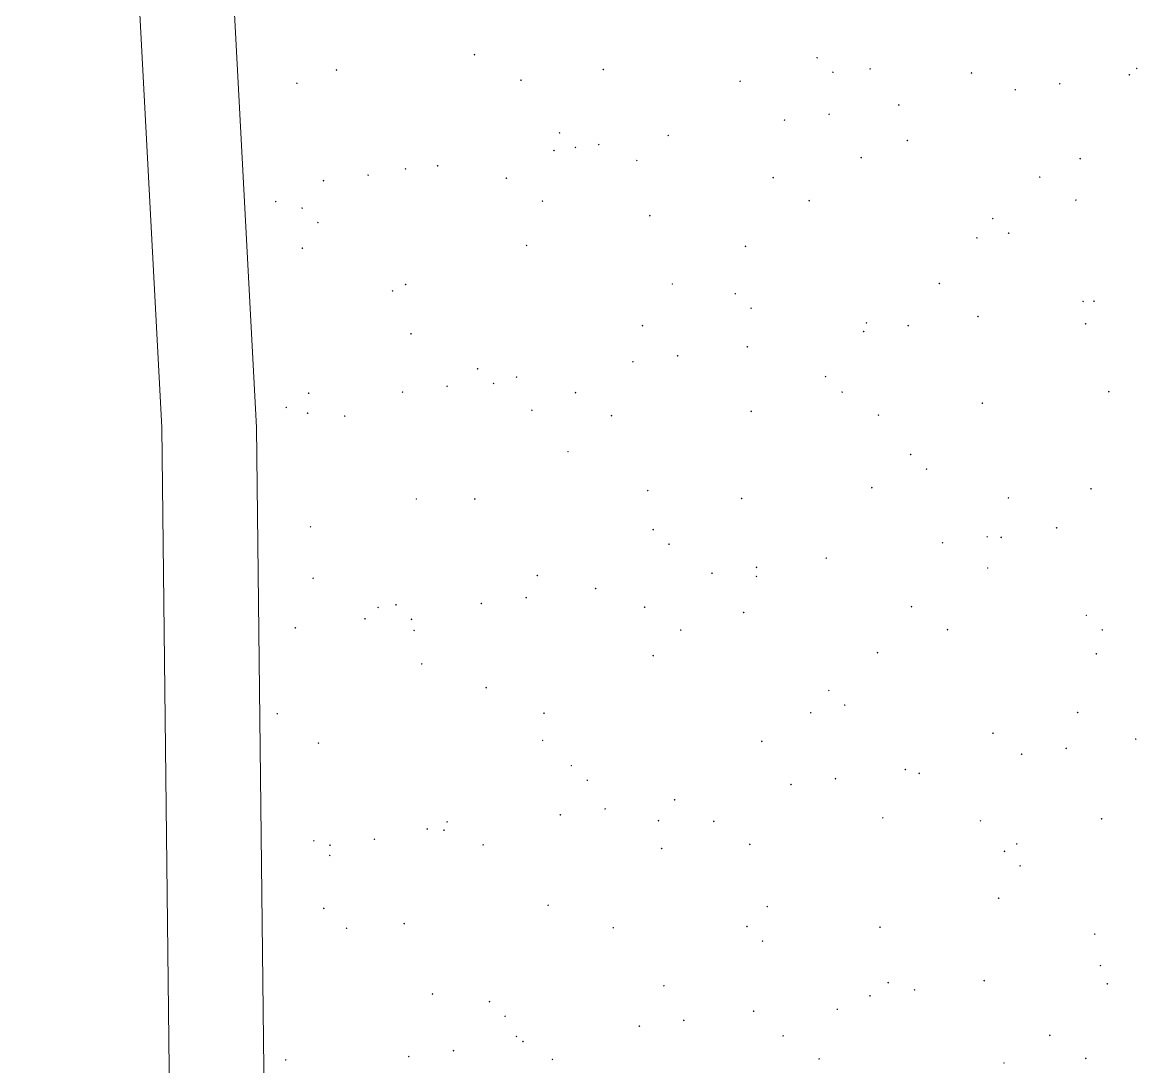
# Model space of a CAD drawing. Header units: millimetres. Extents: x 0 to 414, y 0 to 292.
# Drawn here: x 288.58 to 303.97, y 181.15 to 195.56 of the extents above; entities that cross this region are included whole.
import ezdxf

# ---------------------------------------------------------------- set-up
doc = ezdxf.new("R2010")
doc.units = ezdxf.units.MM

msp = doc.modelspace()

# ---------------------------------------------------------------- hatches: boundary and pattern name
h = msp.add_hatch(color=0)
h.dxf.hatch_style = 2
h.paths.add_polyline_path([(294.819917, 195.097753), (294.806864, 195.110806), (294.819917, 195.123858), (294.832969, 195.110806)])
h = msp.add_hatch(color=0)
h.dxf.hatch_style = 2
h.paths.add_polyline_path([(299.547139, 195.055419), (299.534086, 195.068472), (299.547139, 195.081525), (299.560192, 195.068472)])
h = msp.add_hatch(color=0)
h.dxf.hatch_style = 2
h.paths.add_polyline_path([(292.918444, 194.886086), (292.905392, 194.899139), (292.918444, 194.912192), (292.931497, 194.899139)])
h = msp.add_hatch(color=0)
h.dxf.hatch_style = 2
h.paths.add_polyline_path([(296.597917, 194.893142), (296.584864, 194.906194), (296.597917, 194.919247), (296.610969, 194.906194)])
h = msp.add_hatch(color=0)
h.dxf.hatch_style = 2
h.paths.add_polyline_path([(299.765861, 194.854336), (299.752808, 194.867389), (299.765861, 194.880442), (299.778914, 194.867389)])
h = msp.add_hatch(color=0)
h.dxf.hatch_style = 2
h.paths.add_polyline_path([(300.277389, 194.900197), (300.264336, 194.91325), (300.277389, 194.926303), (300.290442, 194.91325)])
h = msp.add_hatch(color=0)
h.dxf.hatch_style = 2
h.paths.add_polyline_path([(301.677917, 194.843753), (301.664864, 194.856806), (301.677917, 194.869858), (301.690969, 194.856806)])
h = msp.add_hatch(color=0)
h.dxf.hatch_style = 2
h.paths.add_polyline_path([(303.854556, 194.819058), (303.841503, 194.832111), (303.854556, 194.845164), (303.867608, 194.832111)])
h = msp.add_hatch(color=0)
h.dxf.hatch_style = 2
h.paths.add_polyline_path([(303.956861, 194.907253), (303.943808, 194.920306), (303.956861, 194.933358), (303.969914, 194.920306)])
h = msp.add_hatch(color=0)
h.dxf.hatch_style = 2
h.paths.add_polyline_path([(292.371639, 194.702642), (292.358586, 194.715694), (292.371639, 194.728747), (292.384692, 194.715694)])
h = msp.add_hatch(color=0)
h.dxf.hatch_style = 2
h.paths.add_polyline_path([(295.461972, 194.744975), (295.448919, 194.758028), (295.461972, 194.771081), (295.475025, 194.758028)])
h = msp.add_hatch(color=0)
h.dxf.hatch_style = 2
h.paths.add_polyline_path([(298.485278, 194.730864), (298.472225, 194.743917), (298.485278, 194.756969), (298.498331, 194.743917)])
h = msp.add_hatch(color=0)
h.dxf.hatch_style = 2
h.paths.add_polyline_path([(302.895, 194.695586), (302.881947, 194.708639), (302.895, 194.721692), (302.908053, 194.708639)])
h = msp.add_hatch(color=0)
h.dxf.hatch_style = 2
h.paths.add_polyline_path([(302.281167, 194.614447), (302.268114, 194.6275), (302.281167, 194.640553), (302.294219, 194.6275)])
h = msp.add_hatch(color=0)
h.dxf.hatch_style = 2
h.paths.add_polyline_path([(300.676028, 194.402781), (300.662975, 194.415833), (300.676028, 194.428886), (300.689081, 194.415833)])
h = msp.add_hatch(color=0)
h.dxf.hatch_style = 2
h.paths.add_polyline_path([(299.099111, 194.194642), (299.086058, 194.207694), (299.099111, 194.220747), (299.112164, 194.207694)])
h = msp.add_hatch(color=0)
h.dxf.hatch_style = 2
h.paths.add_polyline_path([(299.712944, 194.275781), (299.699892, 194.288833), (299.712944, 194.301886), (299.725997, 194.288833)])
h = msp.add_hatch(color=0)
h.dxf.hatch_style = 2
h.paths.add_polyline_path([(295.994667, 194.018253), (295.981614, 194.031306), (295.994667, 194.044358), (296.007719, 194.031306)])
h = msp.add_hatch(color=0)
h.dxf.hatch_style = 2
h.paths.add_polyline_path([(296.534417, 193.855975), (296.521364, 193.869028), (296.534417, 193.882081), (296.547469, 193.869028)])
h = msp.add_hatch(color=0)
h.dxf.hatch_style = 2
h.paths.add_polyline_path([(297.493972, 193.982975), (297.480919, 193.996028), (297.493972, 194.009081), (297.507025, 193.996028)])
h = msp.add_hatch(color=0)
h.dxf.hatch_style = 2
h.paths.add_polyline_path([(300.792444, 193.912419), (300.779392, 193.925472), (300.792444, 193.938525), (300.805497, 193.925472)])
h = msp.add_hatch(color=0)
h.dxf.hatch_style = 2
h.paths.add_polyline_path([(295.917056, 193.774836), (295.904003, 193.787889), (295.917056, 193.800942), (295.930108, 193.787889)])
h = msp.add_hatch(color=0)
h.dxf.hatch_style = 2
h.paths.add_polyline_path([(296.213389, 193.817169), (296.200336, 193.830222), (296.213389, 193.843275), (296.226442, 193.830222)])
h = msp.add_hatch(color=0)
h.dxf.hatch_style = 2
h.paths.add_polyline_path([(294.311917, 193.563169), (294.298864, 193.576222), (294.311917, 193.589275), (294.324969, 193.576222)])
h = msp.add_hatch(color=0)
h.dxf.hatch_style = 2
h.paths.add_polyline_path([(297.060056, 193.637253), (297.047003, 193.650306), (297.060056, 193.663358), (297.073108, 193.650306)])
h = msp.add_hatch(color=0)
h.dxf.hatch_style = 2
h.paths.add_polyline_path([(300.153917, 193.676058), (300.140864, 193.689111), (300.153917, 193.702164), (300.166969, 193.689111)])
h = msp.add_hatch(color=0)
h.dxf.hatch_style = 2
h.paths.add_polyline_path([(303.177222, 193.661947), (303.164169, 193.675), (303.177222, 193.688053), (303.190275, 193.675)])
h = msp.add_hatch(color=0)
h.dxf.hatch_style = 2
h.paths.add_polyline_path([(293.352361, 193.436169), (293.339308, 193.449222), (293.352361, 193.462275), (293.365414, 193.449222)])
h = msp.add_hatch(color=0)
h.dxf.hatch_style = 2
h.paths.add_polyline_path([(293.870944, 193.520836), (293.857892, 193.533889), (293.870944, 193.546942), (293.883997, 193.533889)])
h = msp.add_hatch(color=0)
h.dxf.hatch_style = 2
h.paths.add_polyline_path([(295.260889, 193.393836), (295.247836, 193.406889), (295.260889, 193.419942), (295.273942, 193.406889)])
h = msp.add_hatch(color=0)
h.dxf.hatch_style = 2
h.paths.add_polyline_path([(298.940361, 193.400892), (298.927308, 193.413944), (298.940361, 193.426997), (298.953414, 193.413944)])
h = msp.add_hatch(color=0)
h.dxf.hatch_style = 2
h.paths.add_polyline_path([(302.619833, 193.407947), (302.606781, 193.421), (302.619833, 193.434053), (302.632886, 193.421)])
h = msp.add_hatch(color=0)
h.dxf.hatch_style = 2
h.paths.add_polyline_path([(292.738528, 193.358558), (292.725475, 193.371611), (292.738528, 193.384664), (292.751581, 193.371611)])
h = msp.add_hatch(color=0)
h.dxf.hatch_style = 2
h.paths.add_polyline_path([(299.437778, 193.083392), (299.424725, 193.096444), (299.437778, 193.109497), (299.450831, 193.096444)])
h = msp.add_hatch(color=0)
h.dxf.hatch_style = 2
h.paths.add_polyline_path([(303.11725, 193.090447), (303.104197, 193.1035), (303.11725, 193.116553), (303.130303, 193.1035)])
h = msp.add_hatch(color=0)
h.dxf.hatch_style = 2
h.paths.add_polyline_path([(292.078833, 193.069281), (292.065781, 193.082333), (292.078833, 193.095386), (292.091886, 193.082333)])
h = msp.add_hatch(color=0)
h.dxf.hatch_style = 2
h.paths.add_polyline_path([(292.442194, 192.981086), (292.429142, 192.994139), (292.442194, 193.007192), (292.455247, 192.994139)])
h = msp.add_hatch(color=0)
h.dxf.hatch_style = 2
h.paths.add_polyline_path([(295.758306, 193.076336), (295.745253, 193.089389), (295.758306, 193.102442), (295.771358, 193.089389)])
h = msp.add_hatch(color=0)
h.dxf.hatch_style = 2
h.paths.add_polyline_path([(292.660917, 192.780003), (292.647864, 192.793056), (292.660917, 192.806108), (292.673969, 192.793056)])
h = msp.add_hatch(color=0)
h.dxf.hatch_style = 2
h.paths.add_polyline_path([(297.239972, 192.875253), (297.226919, 192.888306), (297.239972, 192.901358), (297.253025, 192.888306)])
h = msp.add_hatch(color=0)
h.dxf.hatch_style = 2
h.paths.add_polyline_path([(301.970722, 192.836447), (301.957669, 192.8495), (301.970722, 192.862553), (301.983775, 192.8495)])
h = msp.add_hatch(color=0)
h.dxf.hatch_style = 2
h.paths.add_polyline_path([(302.189444, 192.635364), (302.176392, 192.648417), (302.189444, 192.661469), (302.202497, 192.648417)])
h = msp.add_hatch(color=0)
h.dxf.hatch_style = 2
h.paths.add_polyline_path([(301.752, 192.568336), (301.738947, 192.581389), (301.752, 192.594442), (301.765053, 192.581389)])
h = msp.add_hatch(color=0)
h.dxf.hatch_style = 2
h.paths.add_polyline_path([(292.445722, 192.427225), (292.432669, 192.440278), (292.445722, 192.453331), (292.458775, 192.440278)])
h = msp.add_hatch(color=0)
h.dxf.hatch_style = 2
h.paths.add_polyline_path([(295.539583, 192.466031), (295.526531, 192.479083), (295.539583, 192.492136), (295.552636, 192.479083)])
h = msp.add_hatch(color=0)
h.dxf.hatch_style = 2
h.paths.add_polyline_path([(298.559361, 192.451919), (298.546308, 192.464972), (298.559361, 192.478025), (298.572414, 192.464972)])
h = msp.add_hatch(color=0)
h.dxf.hatch_style = 2
h.paths.add_polyline_path([(293.870944, 191.926281), (293.857892, 191.939333), (293.870944, 191.952386), (293.883997, 191.939333)])
h = msp.add_hatch(color=0)
h.dxf.hatch_style = 2
h.paths.add_polyline_path([(297.550417, 191.933336), (297.537364, 191.946389), (297.550417, 191.959442), (297.563469, 191.946389)])
h = msp.add_hatch(color=0)
h.dxf.hatch_style = 2
h.paths.add_polyline_path([(301.233417, 191.940392), (301.220364, 191.953444), (301.233417, 191.966497), (301.246469, 191.953444)])
h = msp.add_hatch(color=0)
h.dxf.hatch_style = 2
h.paths.add_polyline_path([(293.691028, 191.838086), (293.677975, 191.851139), (293.691028, 191.864192), (293.704081, 191.851139)])
h = msp.add_hatch(color=0)
h.dxf.hatch_style = 2
h.paths.add_polyline_path([(298.41825, 191.799281), (298.405197, 191.812333), (298.41825, 191.825386), (298.431303, 191.812333)])
h = msp.add_hatch(color=0)
h.dxf.hatch_style = 2
h.paths.add_polyline_path([(298.636972, 191.598197), (298.623919, 191.61125), (298.636972, 191.624303), (298.650025, 191.61125)])
h = msp.add_hatch(color=0)
h.dxf.hatch_style = 2
h.paths.add_polyline_path([(303.216028, 191.693447), (303.202975, 191.7065), (303.216028, 191.719553), (303.229081, 191.7065)])
h = msp.add_hatch(color=0)
h.dxf.hatch_style = 2
h.paths.add_polyline_path([(303.367722, 191.696975), (303.354669, 191.710028), (303.367722, 191.723081), (303.380775, 191.710028)])
h = msp.add_hatch(color=0)
h.dxf.hatch_style = 2
h.paths.add_polyline_path([(300.228, 191.397114), (300.214947, 191.410167), (300.228, 191.423219), (300.241053, 191.410167)])
h = msp.add_hatch(color=0)
h.dxf.hatch_style = 2
h.paths.add_polyline_path([(301.766111, 191.485308), (301.753058, 191.498361), (301.766111, 191.511414), (301.779164, 191.498361)])
h = msp.add_hatch(color=0)
h.dxf.hatch_style = 2
h.paths.add_polyline_path([(293.945028, 191.245419), (293.931975, 191.258472), (293.945028, 191.271525), (293.958081, 191.258472)])
h = msp.add_hatch(color=0)
h.dxf.hatch_style = 2
h.paths.add_polyline_path([(297.137667, 191.358308), (297.124614, 191.371361), (297.137667, 191.384414), (297.150719, 191.371361)])
h = msp.add_hatch(color=0)
h.dxf.hatch_style = 2
h.paths.add_polyline_path([(300.189194, 191.277169), (300.176142, 191.290222), (300.189194, 191.303275), (300.202247, 191.290222)])
h = msp.add_hatch(color=0)
h.dxf.hatch_style = 2
h.paths.add_polyline_path([(300.803028, 191.358308), (300.789975, 191.371361), (300.803028, 191.384414), (300.816081, 191.371361)])
h = msp.add_hatch(color=0)
h.dxf.hatch_style = 2
h.paths.add_polyline_path([(303.251306, 191.383003), (303.238253, 191.396056), (303.251306, 191.409108), (303.264358, 191.396056)])
h = msp.add_hatch(color=0)
h.dxf.hatch_style = 2
h.paths.add_polyline_path([(297.6245, 190.942031), (297.611447, 190.955083), (297.6245, 190.968136), (297.637553, 190.955083)])
h = msp.add_hatch(color=0)
h.dxf.hatch_style = 2
h.paths.add_polyline_path([(298.584056, 191.065503), (298.571003, 191.078556), (298.584056, 191.091608), (298.597108, 191.078556)])
h = msp.add_hatch(color=0)
h.dxf.hatch_style = 2
h.paths.add_polyline_path([(297.007139, 190.860892), (296.994086, 190.873944), (297.007139, 190.886997), (297.020192, 190.873944)])
h = msp.add_hatch(color=0)
h.dxf.hatch_style = 2
h.paths.add_polyline_path([(294.865778, 190.762114), (294.852725, 190.775167), (294.865778, 190.788219), (294.878831, 190.775167)])
h = msp.add_hatch(color=0)
h.dxf.hatch_style = 2
h.paths.add_polyline_path([(295.402, 190.649225), (295.388947, 190.662278), (295.402, 190.675331), (295.415053, 190.662278)])
h = msp.add_hatch(color=0)
h.dxf.hatch_style = 2
h.paths.add_polyline_path([(299.663556, 190.656281), (299.650503, 190.669333), (299.663556, 190.682386), (299.676608, 190.669333)])
h = msp.add_hatch(color=0)
h.dxf.hatch_style = 2
h.paths.add_polyline_path([(294.442444, 190.522225), (294.429392, 190.535278), (294.442444, 190.548331), (294.455497, 190.535278)])
h = msp.add_hatch(color=0)
h.dxf.hatch_style = 2
h.paths.add_polyline_path([(295.0845, 190.561031), (295.071447, 190.574083), (295.0845, 190.587136), (295.097553, 190.574083)])
h = msp.add_hatch(color=0)
h.dxf.hatch_style = 2
h.paths.add_polyline_path([(292.533917, 190.426975), (292.520864, 190.440028), (292.533917, 190.453081), (292.546969, 190.440028)])
h = msp.add_hatch(color=0)
h.dxf.hatch_style = 2
h.paths.add_polyline_path([(293.828611, 190.441086), (293.815558, 190.454139), (293.828611, 190.467192), (293.841664, 190.454139)])
h = msp.add_hatch(color=0)
h.dxf.hatch_style = 2
h.paths.add_polyline_path([(296.213389, 190.434031), (296.200336, 190.447083), (296.213389, 190.460136), (296.226442, 190.447083)])
h = msp.add_hatch(color=0)
h.dxf.hatch_style = 2
h.paths.add_polyline_path([(299.892861, 190.441086), (299.879808, 190.454139), (299.892861, 190.467192), (299.905914, 190.454139)])
h = msp.add_hatch(color=0)
h.dxf.hatch_style = 2
h.paths.add_polyline_path([(303.572333, 190.448142), (303.559281, 190.461194), (303.572333, 190.474247), (303.585386, 190.461194)])
h = msp.add_hatch(color=0)
h.dxf.hatch_style = 2
h.paths.add_polyline_path([(292.223472, 190.229419), (292.210419, 190.242472), (292.223472, 190.255525), (292.236525, 190.242472)])
h = msp.add_hatch(color=0)
h.dxf.hatch_style = 2
h.paths.add_polyline_path([(295.613667, 190.190614), (295.600614, 190.203667), (295.613667, 190.216719), (295.626719, 190.203667)])
h = msp.add_hatch(color=0)
h.dxf.hatch_style = 2
h.paths.add_polyline_path([(298.636972, 190.176503), (298.623919, 190.189556), (298.636972, 190.202608), (298.650025, 190.189556)])
h = msp.add_hatch(color=0)
h.dxf.hatch_style = 2
h.paths.add_polyline_path([(301.826083, 190.289392), (301.813031, 190.302444), (301.826083, 190.315497), (301.839136, 190.302444)])
h = msp.add_hatch(color=0)
h.dxf.hatch_style = 2
h.paths.add_polyline_path([(292.519806, 190.151808), (292.506753, 190.164861), (292.519806, 190.177914), (292.532858, 190.164861)])
h = msp.add_hatch(color=0)
h.dxf.hatch_style = 2
h.paths.add_polyline_path([(293.031333, 190.109475), (293.018281, 190.122528), (293.031333, 190.135581), (293.044386, 190.122528)])
h = msp.add_hatch(color=0)
h.dxf.hatch_style = 2
h.paths.add_polyline_path([(296.710806, 190.116531), (296.697753, 190.129583), (296.710806, 190.142636), (296.723858, 190.129583)])
h = msp.add_hatch(color=0)
h.dxf.hatch_style = 2
h.paths.add_polyline_path([(300.393806, 190.123586), (300.380753, 190.136639), (300.393806, 190.149692), (300.406858, 190.136639)])
h = msp.add_hatch(color=0)
h.dxf.hatch_style = 2
h.paths.add_polyline_path([(296.111083, 189.619114), (296.098031, 189.632167), (296.111083, 189.645219), (296.124136, 189.632167)])
h = msp.add_hatch(color=0)
h.dxf.hatch_style = 2
h.paths.add_polyline_path([(300.838306, 189.580308), (300.825253, 189.593361), (300.838306, 189.606414), (300.851358, 189.593361)])
h = msp.add_hatch(color=0)
h.dxf.hatch_style = 2
h.paths.add_polyline_path([(301.057028, 189.379225), (301.043975, 189.392278), (301.057028, 189.405331), (301.070081, 189.392278)])
h = msp.add_hatch(color=0)
h.dxf.hatch_style = 2
h.paths.add_polyline_path([(297.21175, 189.082892), (297.198697, 189.095944), (297.21175, 189.108997), (297.224803, 189.095944)])
h = msp.add_hatch(color=0)
h.dxf.hatch_style = 2
h.paths.add_polyline_path([(300.302083, 189.121697), (300.289031, 189.13475), (300.302083, 189.147803), (300.315136, 189.13475)])
h = msp.add_hatch(color=0)
h.dxf.hatch_style = 2
h.paths.add_polyline_path([(303.325389, 189.107586), (303.312336, 189.120639), (303.325389, 189.133692), (303.338442, 189.120639)])
h = msp.add_hatch(color=0)
h.dxf.hatch_style = 2
h.paths.add_polyline_path([(294.019111, 188.966475), (294.006058, 188.979528), (294.019111, 188.992581), (294.032164, 188.979528)])
h = msp.add_hatch(color=0)
h.dxf.hatch_style = 2
h.paths.add_polyline_path([(294.826972, 188.966475), (294.813919, 188.979528), (294.826972, 188.992581), (294.840025, 188.979528)])
h = msp.add_hatch(color=0)
h.dxf.hatch_style = 2
h.paths.add_polyline_path([(298.506444, 188.973531), (298.493392, 188.986583), (298.506444, 188.999636), (298.519497, 188.986583)])
h = msp.add_hatch(color=0)
h.dxf.hatch_style = 2
h.paths.add_polyline_path([(302.185917, 188.980586), (302.172864, 188.993639), (302.185917, 189.006692), (302.198969, 188.993639)])
h = msp.add_hatch(color=0)
h.dxf.hatch_style = 2
h.paths.add_polyline_path([(292.558611, 188.581947), (292.545558, 188.595), (292.558611, 188.608053), (292.571664, 188.595)])
h = msp.add_hatch(color=0)
h.dxf.hatch_style = 2
h.paths.add_polyline_path([(297.285833, 188.543142), (297.272781, 188.556194), (297.285833, 188.569247), (297.298886, 188.556194)])
h = msp.add_hatch(color=0)
h.dxf.hatch_style = 2
h.paths.add_polyline_path([(302.852667, 188.567836), (302.839614, 188.580889), (302.852667, 188.593942), (302.865719, 188.580889)])
h = msp.add_hatch(color=0)
h.dxf.hatch_style = 2
h.paths.add_polyline_path([(297.504556, 188.342058), (297.491503, 188.355111), (297.504556, 188.368164), (297.517608, 188.355111)])
h = msp.add_hatch(color=0)
h.dxf.hatch_style = 2
h.paths.add_polyline_path([(301.279278, 188.363225), (301.266225, 188.376278), (301.279278, 188.389331), (301.292331, 188.376278)])
h = msp.add_hatch(color=0)
h.dxf.hatch_style = 2
h.paths.add_polyline_path([(301.893111, 188.444364), (301.880058, 188.457417), (301.893111, 188.470469), (301.906164, 188.457417)])
h = msp.add_hatch(color=0)
h.dxf.hatch_style = 2
h.paths.add_polyline_path([(302.087139, 188.437308), (302.074086, 188.450361), (302.087139, 188.463414), (302.100192, 188.450361)])
h = msp.add_hatch(color=0)
h.dxf.hatch_style = 2
h.paths.add_polyline_path([(298.711056, 188.024558), (298.698003, 188.037611), (298.711056, 188.050664), (298.724108, 188.037611)])
h = msp.add_hatch(color=0)
h.dxf.hatch_style = 2
h.paths.add_polyline_path([(299.674139, 188.151558), (299.661086, 188.164611), (299.674139, 188.177664), (299.687192, 188.164611)])
h = msp.add_hatch(color=0)
h.dxf.hatch_style = 2
h.paths.add_polyline_path([(301.900167, 188.013975), (301.887114, 188.027028), (301.900167, 188.040081), (301.913219, 188.027028)])
h = msp.add_hatch(color=0)
h.dxf.hatch_style = 2
h.paths.add_polyline_path([(292.593889, 187.872864), (292.580836, 187.885917), (292.593889, 187.898969), (292.606942, 187.885917)])
h = msp.add_hatch(color=0)
h.dxf.hatch_style = 2
h.paths.add_polyline_path([(295.68775, 187.911669), (295.674697, 187.924722), (295.68775, 187.937775), (295.700803, 187.924722)])
h = msp.add_hatch(color=0)
h.dxf.hatch_style = 2
h.paths.add_polyline_path([(298.097222, 187.943419), (298.084169, 187.956472), (298.097222, 187.969525), (298.110275, 187.956472)])
h = msp.add_hatch(color=0)
h.dxf.hatch_style = 2
h.paths.add_polyline_path([(298.711056, 187.897558), (298.698003, 187.910611), (298.711056, 187.923664), (298.724108, 187.910611)])
h = msp.add_hatch(color=0)
h.dxf.hatch_style = 2
h.paths.add_polyline_path([(296.492083, 187.731753), (296.479031, 187.744806), (296.492083, 187.757858), (296.505136, 187.744806)])
h = msp.add_hatch(color=0)
h.dxf.hatch_style = 2
h.paths.add_polyline_path([(295.532528, 187.604753), (295.519475, 187.617806), (295.532528, 187.630858), (295.545581, 187.617806)])
h = msp.add_hatch(color=0)
h.dxf.hatch_style = 2
h.paths.add_polyline_path([(293.489944, 187.470697), (293.476892, 187.48375), (293.489944, 187.496803), (293.502997, 187.48375)])
h = msp.add_hatch(color=0)
h.dxf.hatch_style = 2
h.paths.add_polyline_path([(293.736889, 187.505975), (293.723836, 187.519028), (293.736889, 187.532081), (293.749942, 187.519028)])
h = msp.add_hatch(color=0)
h.dxf.hatch_style = 2
h.paths.add_polyline_path([(294.915167, 187.523614), (294.902114, 187.536667), (294.915167, 187.549719), (294.928219, 187.536667)])
h = msp.add_hatch(color=0)
h.dxf.hatch_style = 2
h.paths.add_polyline_path([(297.169417, 187.474225), (297.156364, 187.487278), (297.169417, 187.500331), (297.182469, 187.487278)])
h = msp.add_hatch(color=0)
h.dxf.hatch_style = 2
h.paths.add_polyline_path([(298.534667, 187.400142), (298.521614, 187.413194), (298.534667, 187.426247), (298.547719, 187.413194)])
h = msp.add_hatch(color=0)
h.dxf.hatch_style = 2
h.paths.add_polyline_path([(300.848889, 187.481281), (300.835836, 187.494333), (300.848889, 187.507386), (300.861942, 187.494333)])
h = msp.add_hatch(color=0)
h.dxf.hatch_style = 2
h.paths.add_polyline_path([(293.310028, 187.311947), (293.296975, 187.325), (293.310028, 187.338053), (293.323081, 187.325)])
h = msp.add_hatch(color=0)
h.dxf.hatch_style = 2
h.paths.add_polyline_path([(293.952083, 187.304892), (293.939031, 187.317944), (293.952083, 187.330997), (293.965136, 187.317944)])
h = msp.add_hatch(color=0)
h.dxf.hatch_style = 2
h.paths.add_polyline_path([(303.261889, 187.361336), (303.248836, 187.374389), (303.261889, 187.387442), (303.274942, 187.374389)])
h = msp.add_hatch(color=0)
h.dxf.hatch_style = 2
h.paths.add_polyline_path([(292.350472, 187.188475), (292.337419, 187.201528), (292.350472, 187.214581), (292.363525, 187.201528)])
h = msp.add_hatch(color=0)
h.dxf.hatch_style = 2
h.paths.add_polyline_path([(293.987361, 187.153197), (293.974308, 187.16625), (293.987361, 187.179303), (294.000414, 187.16625)])
h = msp.add_hatch(color=0)
h.dxf.hatch_style = 2
h.paths.add_polyline_path([(297.666833, 187.156725), (297.653781, 187.169778), (297.666833, 187.182831), (297.679886, 187.169778)])
h = msp.add_hatch(color=0)
h.dxf.hatch_style = 2
h.paths.add_polyline_path([(301.346306, 187.163781), (301.333253, 187.176833), (301.346306, 187.189886), (301.359358, 187.176833)])
h = msp.add_hatch(color=0)
h.dxf.hatch_style = 2
h.paths.add_polyline_path([(303.480611, 187.160253), (303.467558, 187.173306), (303.480611, 187.186358), (303.493664, 187.173306)])
h = msp.add_hatch(color=0)
h.dxf.hatch_style = 2
h.paths.add_polyline_path([(297.285833, 186.803947), (297.272781, 186.817), (297.285833, 186.830053), (297.298886, 186.817)])
h = msp.add_hatch(color=0)
h.dxf.hatch_style = 2
h.paths.add_polyline_path([(300.379694, 186.846281), (300.366642, 186.859333), (300.379694, 186.872386), (300.392747, 186.859333)])
h = msp.add_hatch(color=0)
h.dxf.hatch_style = 2
h.paths.add_polyline_path([(303.399472, 186.828642), (303.386419, 186.841694), (303.399472, 186.854747), (303.412525, 186.841694)])
h = msp.add_hatch(color=0)
h.dxf.hatch_style = 2
h.paths.add_polyline_path([(294.093194, 186.691058), (294.080142, 186.704111), (294.093194, 186.717164), (294.106247, 186.704111)])
h = msp.add_hatch(color=0)
h.dxf.hatch_style = 2
h.paths.add_polyline_path([(294.982194, 186.362975), (294.969142, 186.376028), (294.982194, 186.389081), (294.995247, 186.376028)])
h = msp.add_hatch(color=0)
h.dxf.hatch_style = 2
h.paths.add_polyline_path([(299.709417, 186.324169), (299.696364, 186.337222), (299.709417, 186.350275), (299.722469, 186.337222)])
h = msp.add_hatch(color=0)
h.dxf.hatch_style = 2
h.paths.add_polyline_path([(295.779472, 186.010197), (295.766419, 186.02325), (295.779472, 186.036303), (295.792525, 186.02325)])
h = msp.add_hatch(color=0)
h.dxf.hatch_style = 2
h.paths.add_polyline_path([(299.458944, 186.017253), (299.445892, 186.030306), (299.458944, 186.043358), (299.471997, 186.030306)])
h = msp.add_hatch(color=0)
h.dxf.hatch_style = 2
h.paths.add_polyline_path([(299.928139, 186.123086), (299.915086, 186.136139), (299.928139, 186.149192), (299.941192, 186.136139)])
h = msp.add_hatch(color=0)
h.dxf.hatch_style = 2
h.paths.add_polyline_path([(303.141944, 186.020781), (303.128892, 186.033833), (303.141944, 186.046886), (303.154997, 186.033833)])
h = msp.add_hatch(color=0)
h.dxf.hatch_style = 2
h.paths.add_polyline_path([(292.1, 186.003142), (292.086947, 186.016194), (292.1, 186.029247), (292.113053, 186.016194)])
h = msp.add_hatch(color=0)
h.dxf.hatch_style = 2
h.paths.add_polyline_path([(301.97425, 185.735031), (301.961197, 185.748083), (301.97425, 185.761136), (301.987303, 185.748083)])
h = msp.add_hatch(color=0)
h.dxf.hatch_style = 2
h.paths.add_polyline_path([(292.667972, 185.597447), (292.654919, 185.6105), (292.667972, 185.623553), (292.681025, 185.6105)])
h = msp.add_hatch(color=0)
h.dxf.hatch_style = 2
h.paths.add_polyline_path([(295.761833, 185.636253), (295.748781, 185.649306), (295.761833, 185.662358), (295.774886, 185.649306)])
h = msp.add_hatch(color=0)
h.dxf.hatch_style = 2
h.paths.add_polyline_path([(298.785139, 185.622142), (298.772086, 185.635194), (298.785139, 185.648247), (298.798192, 185.635194)])
h = msp.add_hatch(color=0)
h.dxf.hatch_style = 2
h.paths.add_polyline_path([(303.94275, 185.653892), (303.929697, 185.666944), (303.94275, 185.679997), (303.955803, 185.666944)])
h = msp.add_hatch(color=0)
h.dxf.hatch_style = 2
h.paths.add_polyline_path([(302.369361, 185.445753), (302.356308, 185.458806), (302.369361, 185.471858), (302.382414, 185.458806)])
h = msp.add_hatch(color=0)
h.dxf.hatch_style = 2
h.paths.add_polyline_path([(302.983194, 185.526892), (302.970142, 185.539944), (302.983194, 185.552997), (302.996247, 185.539944)])
h = msp.add_hatch(color=0)
h.dxf.hatch_style = 2
h.paths.add_polyline_path([(296.156944, 185.287003), (296.143892, 185.300056), (296.156944, 185.313108), (296.169997, 185.300056)])
h = msp.add_hatch(color=0)
h.dxf.hatch_style = 2
h.paths.add_polyline_path([(296.375667, 185.085919), (296.362614, 185.098972), (296.375667, 185.112025), (296.388719, 185.098972)])
h = msp.add_hatch(color=0)
h.dxf.hatch_style = 2
h.paths.add_polyline_path([(299.801139, 185.107086), (299.788086, 185.120139), (299.801139, 185.133192), (299.814192, 185.120139)])
h = msp.add_hatch(color=0)
h.dxf.hatch_style = 2
h.paths.add_polyline_path([(300.764222, 185.234086), (300.751169, 185.247139), (300.764222, 185.260192), (300.777275, 185.247139)])
h = msp.add_hatch(color=0)
h.dxf.hatch_style = 2
h.paths.add_polyline_path([(300.954722, 185.181169), (300.941669, 185.194222), (300.954722, 185.207275), (300.967775, 185.194222)])
h = msp.add_hatch(color=0)
h.dxf.hatch_style = 2
h.paths.add_polyline_path([(299.187306, 185.025947), (299.174253, 185.039), (299.187306, 185.052053), (299.200358, 185.039)])
h = msp.add_hatch(color=0)
h.dxf.hatch_style = 2
h.paths.add_polyline_path([(297.582167, 184.814281), (297.569114, 184.827333), (297.582167, 184.840386), (297.595219, 184.827333)])
h = msp.add_hatch(color=0)
h.dxf.hatch_style = 2
h.paths.add_polyline_path([(296.622611, 184.690808), (296.609558, 184.703861), (296.622611, 184.716914), (296.635664, 184.703861)])
h = msp.add_hatch(color=0)
h.dxf.hatch_style = 2
h.paths.add_polyline_path([(294.442444, 184.510892), (294.429392, 184.523944), (294.442444, 184.536997), (294.455497, 184.523944)])
h = msp.add_hatch(color=0)
h.dxf.hatch_style = 2
h.paths.add_polyline_path([(296.00525, 184.609669), (295.992197, 184.622722), (296.00525, 184.635775), (296.018303, 184.622722)])
h = msp.add_hatch(color=0)
h.dxf.hatch_style = 2
h.paths.add_polyline_path([(297.359917, 184.528531), (297.346864, 184.541583), (297.359917, 184.554636), (297.372969, 184.541583)])
h = msp.add_hatch(color=0)
h.dxf.hatch_style = 2
h.paths.add_polyline_path([(298.121917, 184.517947), (298.108864, 184.531), (298.121917, 184.544053), (298.134969, 184.531)])
h = msp.add_hatch(color=0)
h.dxf.hatch_style = 2
h.paths.add_polyline_path([(300.453778, 184.567336), (300.440725, 184.580389), (300.453778, 184.593442), (300.466831, 184.580389)])
h = msp.add_hatch(color=0)
h.dxf.hatch_style = 2
h.paths.add_polyline_path([(301.801389, 184.525003), (301.788336, 184.538056), (301.801389, 184.551108), (301.814442, 184.538056)])
h = msp.add_hatch(color=0)
h.dxf.hatch_style = 2
h.paths.add_polyline_path([(303.473556, 184.553225), (303.460503, 184.566278), (303.473556, 184.579331), (303.486608, 184.566278)])
h = msp.add_hatch(color=0)
h.dxf.hatch_style = 2
h.paths.add_polyline_path([(294.167278, 184.412114), (294.154225, 184.425167), (294.167278, 184.438219), (294.180331, 184.425167)])
h = msp.add_hatch(color=0)
h.dxf.hatch_style = 2
h.paths.add_polyline_path([(294.400111, 184.398003), (294.387058, 184.411056), (294.400111, 184.424108), (294.413164, 184.411056)])
h = msp.add_hatch(color=0)
h.dxf.hatch_style = 2
h.paths.add_polyline_path([(292.604472, 184.249836), (292.591419, 184.262889), (292.604472, 184.275942), (292.617525, 184.262889)])
h = msp.add_hatch(color=0)
h.dxf.hatch_style = 2
h.paths.add_polyline_path([(292.826722, 184.189864), (292.813669, 184.202917), (292.826722, 184.215969), (292.839775, 184.202917)])
h = msp.add_hatch(color=0)
h.dxf.hatch_style = 2
h.paths.add_polyline_path([(293.440556, 184.271003), (293.427503, 184.284056), (293.440556, 184.297108), (293.453608, 184.284056)])
h = msp.add_hatch(color=0)
h.dxf.hatch_style = 2
h.paths.add_polyline_path([(294.939861, 184.193392), (294.926808, 184.206444), (294.939861, 184.219497), (294.952914, 184.206444)])
h = msp.add_hatch(color=0)
h.dxf.hatch_style = 2
h.paths.add_polyline_path([(298.619333, 184.200447), (298.606281, 184.2135), (298.619333, 184.226553), (298.632386, 184.2135)])
h = msp.add_hatch(color=0)
h.dxf.hatch_style = 2
h.paths.add_polyline_path([(302.302333, 184.207503), (302.289281, 184.220556), (302.302333, 184.233608), (302.315386, 184.220556)])
h = msp.add_hatch(color=0)
h.dxf.hatch_style = 2
h.paths.add_polyline_path([(292.823194, 184.048753), (292.810142, 184.061806), (292.823194, 184.074858), (292.836247, 184.061806)])
h = msp.add_hatch(color=0)
h.dxf.hatch_style = 2
h.paths.add_polyline_path([(297.40225, 184.144003), (297.389197, 184.157056), (297.40225, 184.170108), (297.415303, 184.157056)])
h = msp.add_hatch(color=0)
h.dxf.hatch_style = 2
h.paths.add_polyline_path([(302.133, 184.105197), (302.119947, 184.11825), (302.133, 184.131303), (302.146053, 184.11825)])
h = msp.add_hatch(color=0)
h.dxf.hatch_style = 2
h.paths.add_polyline_path([(302.348194, 183.904114), (302.335142, 183.917167), (302.348194, 183.930219), (302.361247, 183.917167)])
h = msp.add_hatch(color=0)
h.dxf.hatch_style = 2
h.paths.add_polyline_path([(302.051861, 183.459614), (302.038808, 183.472667), (302.051861, 183.485719), (302.064914, 183.472667)])
h = msp.add_hatch(color=0)
h.dxf.hatch_style = 2
h.paths.add_polyline_path([(292.742056, 183.318503), (292.729003, 183.331556), (292.742056, 183.344608), (292.755108, 183.331556)])
h = msp.add_hatch(color=0)
h.dxf.hatch_style = 2
h.paths.add_polyline_path([(295.835917, 183.360836), (295.822864, 183.373889), (295.835917, 183.386942), (295.848969, 183.373889)])
h = msp.add_hatch(color=0)
h.dxf.hatch_style = 2
h.paths.add_polyline_path([(298.859222, 183.343197), (298.846169, 183.35625), (298.859222, 183.369303), (298.872275, 183.35625)])
h = msp.add_hatch(color=0)
h.dxf.hatch_style = 2
h.paths.add_polyline_path([(293.849778, 183.106836), (293.836725, 183.119889), (293.849778, 183.132942), (293.862831, 183.119889)])
h = msp.add_hatch(color=0)
h.dxf.hatch_style = 2
h.paths.add_polyline_path([(293.056028, 183.043336), (293.042975, 183.056389), (293.056028, 183.069442), (293.069081, 183.056389)])
h = msp.add_hatch(color=0)
h.dxf.hatch_style = 2
h.paths.add_polyline_path([(296.7355, 183.050392), (296.722447, 183.063444), (296.7355, 183.076497), (296.748553, 183.063444)])
h = msp.add_hatch(color=0)
h.dxf.hatch_style = 2
h.paths.add_polyline_path([(298.580528, 183.068031), (298.567475, 183.081083), (298.580528, 183.094136), (298.593581, 183.081083)])
h = msp.add_hatch(color=0)
h.dxf.hatch_style = 2
h.paths.add_polyline_path([(300.414972, 183.057447), (300.401919, 183.0705), (300.414972, 183.083553), (300.428025, 183.0705)])
h = msp.add_hatch(color=0)
h.dxf.hatch_style = 2
h.paths.add_polyline_path([(303.378306, 182.962197), (303.365253, 182.97525), (303.378306, 182.988303), (303.391358, 182.97525)])
h = msp.add_hatch(color=0)
h.dxf.hatch_style = 2
h.paths.add_polyline_path([(298.795722, 182.866947), (298.782669, 182.88), (298.795722, 182.893053), (298.808775, 182.88)])
h = msp.add_hatch(color=0)
h.dxf.hatch_style = 2
h.paths.add_polyline_path([(303.455917, 182.528281), (303.442864, 182.541333), (303.455917, 182.554386), (303.468969, 182.541333)])
h = msp.add_hatch(color=0)
h.dxf.hatch_style = 2
h.paths.add_polyline_path([(301.850778, 182.320142), (301.837725, 182.333194), (301.850778, 182.346247), (301.863831, 182.333194)])
h = msp.add_hatch(color=0)
h.dxf.hatch_style = 2
h.paths.add_polyline_path([(297.434, 182.249586), (297.420947, 182.262639), (297.434, 182.275692), (297.447053, 182.262639)])
h = msp.add_hatch(color=0)
h.dxf.hatch_style = 2
h.paths.add_polyline_path([(300.527861, 182.291919), (300.514808, 182.304972), (300.527861, 182.318025), (300.540914, 182.304972)])
h = msp.add_hatch(color=0)
h.dxf.hatch_style = 2
h.paths.add_polyline_path([(300.891222, 182.193142), (300.878169, 182.206194), (300.891222, 182.219247), (300.904275, 182.206194)])
h = msp.add_hatch(color=0)
h.dxf.hatch_style = 2
h.paths.add_polyline_path([(303.551167, 182.277808), (303.538114, 182.290861), (303.551167, 182.303914), (303.564219, 182.290861)])
h = msp.add_hatch(color=0)
h.dxf.hatch_style = 2
h.paths.add_polyline_path([(294.241361, 182.136697), (294.228308, 182.14975), (294.241361, 182.162803), (294.254414, 182.14975)])
h = msp.add_hatch(color=0)
h.dxf.hatch_style = 2
h.paths.add_polyline_path([(295.028056, 182.030864), (295.015003, 182.043917), (295.028056, 182.056969), (295.041108, 182.043917)])
h = msp.add_hatch(color=0)
h.dxf.hatch_style = 2
h.paths.add_polyline_path([(300.277389, 182.112003), (300.264336, 182.125056), (300.277389, 182.138108), (300.290442, 182.125056)])
h = msp.add_hatch(color=0)
h.dxf.hatch_style = 2
h.paths.add_polyline_path([(298.67225, 181.900336), (298.659197, 181.913389), (298.67225, 181.926442), (298.685303, 181.913389)])
h = msp.add_hatch(color=0)
h.dxf.hatch_style = 2
h.paths.add_polyline_path([(299.825833, 181.925031), (299.812781, 181.938083), (299.825833, 181.951136), (299.838886, 181.938083)])
h = msp.add_hatch(color=0)
h.dxf.hatch_style = 2
h.paths.add_polyline_path([(295.24325, 181.829781), (295.230197, 181.842833), (295.24325, 181.855886), (295.256303, 181.842833)])
h = msp.add_hatch(color=0)
h.dxf.hatch_style = 2
h.paths.add_polyline_path([(297.709167, 181.773336), (297.696114, 181.786389), (297.709167, 181.799442), (297.722219, 181.786389)])
h = msp.add_hatch(color=0)
h.dxf.hatch_style = 2
h.paths.add_polyline_path([(295.398472, 181.551086), (295.385419, 181.564139), (295.398472, 181.577192), (295.411525, 181.564139)])
h = msp.add_hatch(color=0)
h.dxf.hatch_style = 2
h.paths.add_polyline_path([(297.095333, 181.692197), (297.082281, 181.70525), (297.095333, 181.718303), (297.108386, 181.70525)])
h = msp.add_hatch(color=0)
h.dxf.hatch_style = 2
h.paths.add_polyline_path([(299.077944, 181.558142), (299.064892, 181.571194), (299.077944, 181.584247), (299.090997, 181.571194)])
h = msp.add_hatch(color=0)
h.dxf.hatch_style = 2
h.paths.add_polyline_path([(302.757417, 181.565197), (302.744364, 181.57825), (302.757417, 181.591303), (302.770469, 181.57825)])
h = msp.add_hatch(color=0)
h.dxf.hatch_style = 2
h.paths.add_polyline_path([(295.490194, 181.480531), (295.477142, 181.493583), (295.490194, 181.506636), (295.503247, 181.493583)])
h = msp.add_hatch(color=0)
h.dxf.hatch_style = 2
h.paths.add_polyline_path([(293.913278, 181.272392), (293.900225, 181.285444), (293.913278, 181.298497), (293.926331, 181.285444)])
h = msp.add_hatch(color=0)
h.dxf.hatch_style = 2
h.paths.add_polyline_path([(294.530639, 181.353531), (294.517586, 181.366583), (294.530639, 181.379636), (294.543692, 181.366583)])
h = msp.add_hatch(color=0)
h.dxf.hatch_style = 2
h.paths.add_polyline_path([(299.575361, 181.240642), (299.562308, 181.253694), (299.575361, 181.266747), (299.588414, 181.253694)])
h = msp.add_hatch(color=0)
h.dxf.hatch_style = 2
h.paths.add_polyline_path([(303.254833, 181.247697), (303.241781, 181.26075), (303.254833, 181.273803), (303.267886, 181.26075)])
h = msp.add_hatch(color=0)
h.dxf.hatch_style = 2
h.paths.add_polyline_path([(292.216417, 181.226531), (292.203364, 181.239583), (292.216417, 181.252636), (292.229469, 181.239583)])
h = msp.add_hatch(color=0)
h.dxf.hatch_style = 2
h.paths.add_polyline_path([(295.895889, 181.233586), (295.882836, 181.246639), (295.895889, 181.259692), (295.908942, 181.246639)])
h = msp.add_hatch(color=0)
h.dxf.hatch_style = 2
h.paths.add_polyline_path([(302.125944, 181.184197), (302.112892, 181.19725), (302.125944, 181.210303), (302.138997, 181.19725)])

# ---------------------------------------------------------------- linework, layer by layer
at = {"color": 0, "lineweight": 0}
for points in [[(288.582806, 126.103944), (290.110333, 147.358806), (290.752389, 168.656), (290.505444, 189.963778), (289.376556, 211.243333)], [(289.888083, 126.103944), (291.415611, 147.358806), (292.057667, 168.656), (291.81425, 189.963778), (290.681833, 211.243333)]]:
    msp.add_lwpolyline(points, dxfattribs=at)

doc.saveas('drawing.dxf')
